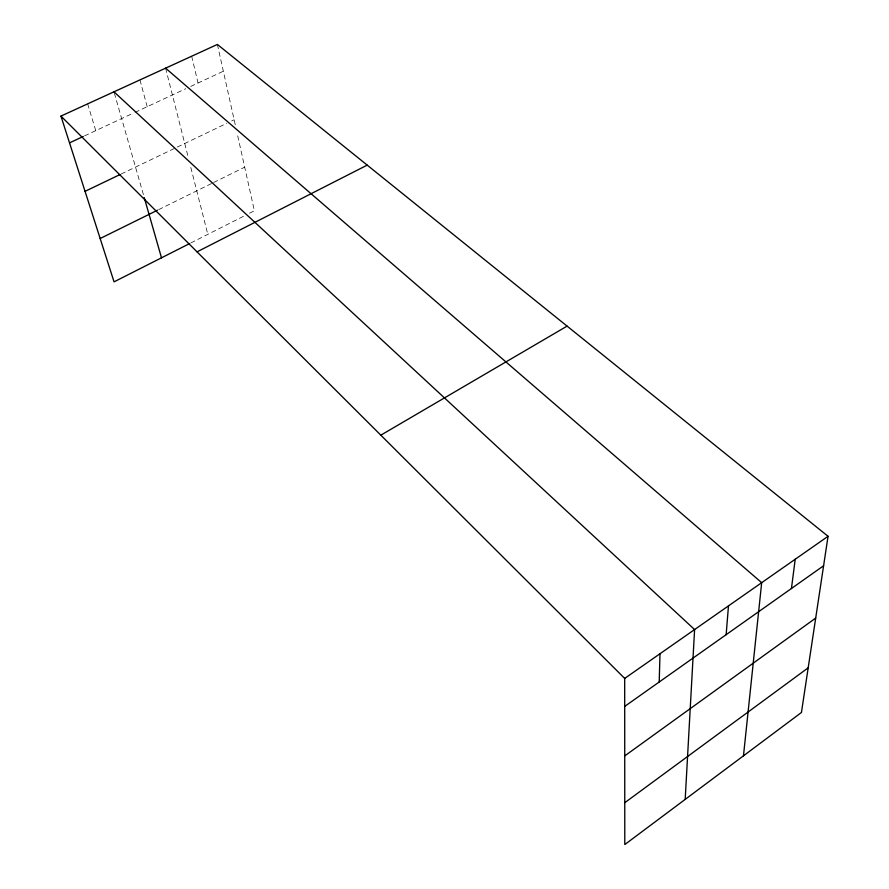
<?xml version="1.0" encoding="UTF-8"?>
<svg xmlns="http://www.w3.org/2000/svg" width="889" height="889" viewBox="0 0 889 889"><rect width="100%" height="100%" fill="white"/><g stroke="black" fill="none" stroke-linecap="round" stroke-linejoin="round"><path stroke-width="0.67" stroke-dasharray="4.45 3.33" d="M190.846 242.953L244.642 215.705M249.509 213.238L254.387 210.771L237.107 133.128M158.653 209.637L212.427 183.09M213.638 182.489L244.686 167.165M121.204 173.988L226.784 123.327M231.696 120.971L234.14 119.793M84.522 135.884L133.806 112.925M135.028 112.358L185.834 88.7M190.713 86.422L223.339 71.231M87.644 103.869L95.756 130.65M114.337 93.089L143.874 196.247M139.962 79.91L147.185 106.702M165.598 68.164L188.457 158.164M190.824 167.488L207.815 234.363M191.668 56.229L198.047 83.01M217.383 44.45L235.329 125.127"/><path stroke-width="1.33" d="M659.205 682.007L660.005 653.737M685.186 799.4L694.598 629.568L113.981 91.811M726.146 634.668L728.48 605.876M743.471 755.817L761.684 582.673L165.598 68.164M791.443 588.507L795.211 559.248M828.048 536.3L801.445 712.478L624.789 844.55L624.689 678.418L60.952 116.092L217.383 44.45L828.048 536.3L624.689 678.418M624.767 802.7L808.19 667.828M624.745 755.894L815.691 618.099M624.711 706.399L823.592 565.771M380.836 435.166L567.082 326.119M197.047 251.843L367.201 165.121M189.635 243.564L114.048 281.857L60.952 116.092M100.168 238.519L157.453 210.226M85.055 191.335L120.004 174.555M69.531 142.862L83.266 136.473M144.24 197.547L161.498 257.821"/></g></svg>
